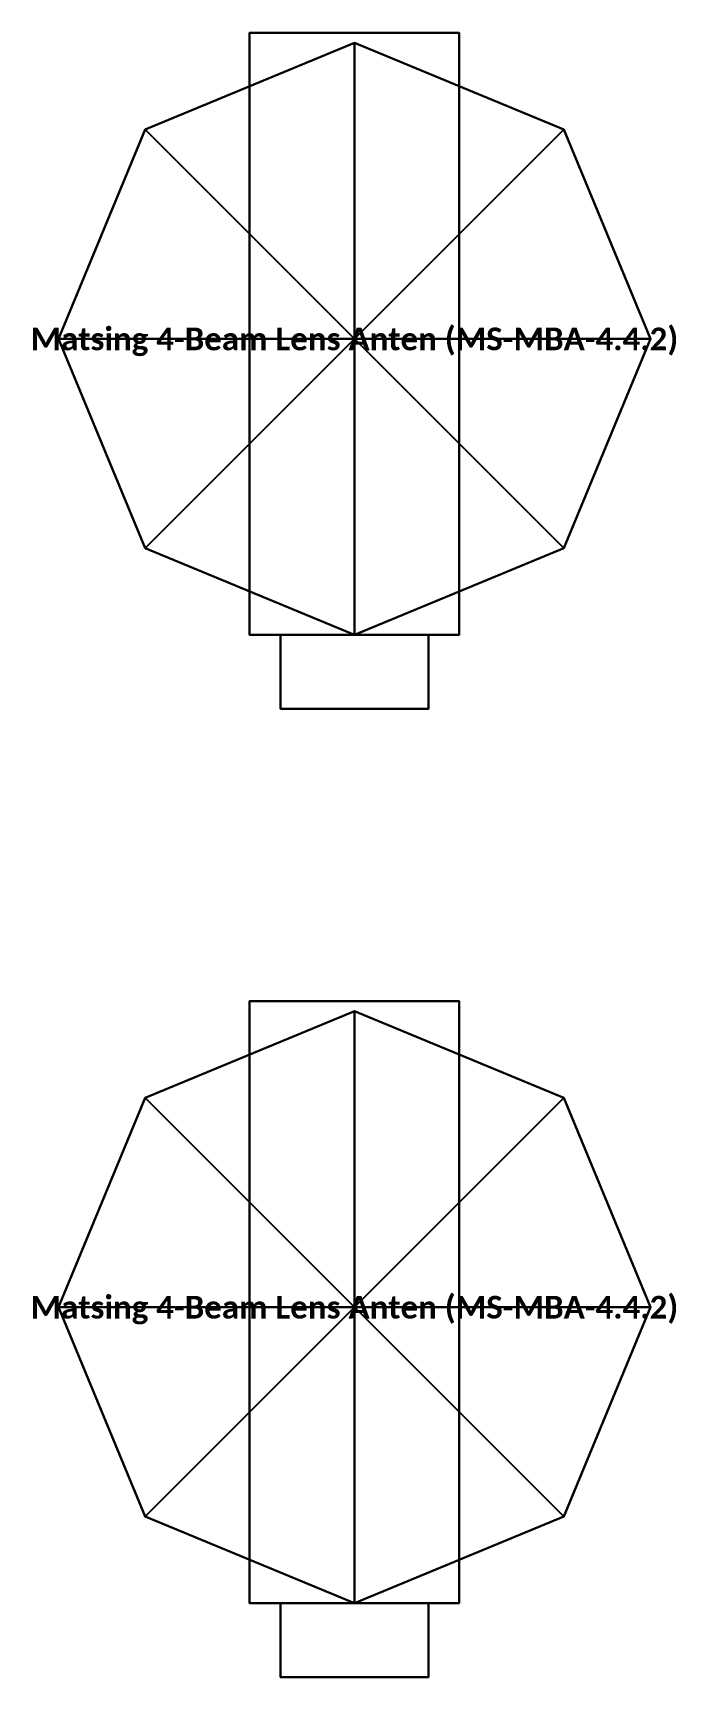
# Model space of a CAD drawing. Header units: metres. Extents: x -25 to 25, y -60.4 to 35.
# Drawn here: x -17.49 to -15.51, y -24.14 to -19.06 of the extents above; entities that cross this region are included whole.
import ezdxf
from ezdxf.enums import TextEntityAlignment as Align

# ---------------------------------------------------------------- set-up
doc = ezdxf.new("R2010")
doc.units = ezdxf.units.M
doc.layers.add('EKP_ANTEN_TASIYICI_KOL', color=141, linetype='CONTINUOUS')
doc.layers.add('EKP_MATSING_ANTEN', color=2, linetype='CONTINUOUS')
doc.styles.get("Standard").update_dxf_attribs({"font": 'calibrib.ttf'})

msp = doc.modelspace()

# ---------------------------------------------------------------- linework, layer by layer
at = {"layer": 'EKP_ANTEN_TASIYICI_KOL'}
for p, q in [((-16.1764, -19.0648, 22.5159), (-16.8236, -19.0648, 22.5159)), ((-16.8236, -19.0648, 22.5159), (-16.8236, -20.9236, 22.5159)), ((-16.1764, -19.0648, 25.8711), (-16.8236, -19.0648, 25.8711)), ((-16.8236, -19.0648, 25.8711), (-16.8236, -20.9236, 25.8711)), ((-16.8236, -19.0648, 22.5159), (-16.8236, -19.0648, 25.8711)), ((-16.1764, -20.9236, 22.5159), (-16.1764, -19.0648, 22.5159)), ((-16.1764, -20.9236, 25.8711), (-16.1764, -19.0648, 25.8711)), ((-16.1764, -19.0648, 22.5159), (-16.1764, -19.0648, 25.8711)), ((-16.8236, -20.9236, 22.5159), (-16.1764, -20.9236, 22.5159)), ((-16.8236, -20.9236, 25.8711), (-16.1764, -20.9236, 25.8711)), ((-16.8236, -20.9236, 22.5159), (-16.8236, -20.9236, 25.8711)), ((-16.1764, -20.9236, 22.5159), (-16.1764, -20.9236, 25.8711)), ((-16.1764, -22.0548, 22.2559), (-16.8236, -22.0548, 22.2559)), ((-16.8236, -22.0548, 22.2559), (-16.8236, -23.9136, 22.2559)), ((-16.1764, -22.0548, 25.6111), (-16.8236, -22.0548, 25.6111)), ((-16.8236, -22.0548, 25.6111), (-16.8236, -23.9136, 25.6111)), ((-16.8236, -22.0548, 22.2559), (-16.8236, -22.0548, 25.6111)), ((-16.1764, -23.9136, 22.2559), (-16.1764, -22.0548, 22.2559)), ((-16.1764, -23.9136, 25.6111), (-16.1764, -22.0548, 25.6111)), ((-16.1764, -22.0548, 22.2559), (-16.1764, -22.0548, 25.6111)), ((-16.8236, -23.9136, 22.2559), (-16.1764, -23.9136, 22.2559)), ((-16.8236, -23.9136, 25.6111), (-16.1764, -23.9136, 25.6111)), ((-16.8236, -23.9136, 22.2559), (-16.8236, -23.9136, 25.6111)), ((-16.1764, -23.9136, 22.2559), (-16.1764, -23.9136, 25.6111))]:
    msp.add_line(p, q, dxfattribs=at)
for points in [[(-16.8236, -20.9236, 22.5159), (-16.1764, -20.9236, 22.5159), (-16.1764, -19.0648, 22.5159), (-16.8236, -19.0648, 22.5159)], [(-16.8236, -20.9236, 25.8711), (-16.1764, -20.9236, 25.8711), (-16.1764, -19.0648, 25.8711), (-16.8236, -19.0648, 25.8711)], [(-16.8236, -19.0648, 22.5159), (-16.1764, -19.0648, 22.5159), (-16.1764, -19.0648, 25.8711), (-16.8236, -19.0648, 25.8711)], [(-16.8236, -20.9236, 22.5159), (-16.8236, -19.0648, 22.5159), (-16.8236, -19.0648, 25.8711), (-16.8236, -20.9236, 25.8711)], [(-16.1764, -20.9236, 22.5159), (-16.1764, -19.0648, 22.5159), (-16.1764, -19.0648, 25.8711), (-16.1764, -20.9236, 25.8711)], [(-16.8236, -20.9236, 22.5159), (-16.1764, -20.9236, 22.5159), (-16.1764, -20.9236, 25.8711), (-16.8236, -20.9236, 25.8711)], [(-16.8236, -23.9136, 22.2559), (-16.1764, -23.9136, 22.2559), (-16.1764, -22.0548, 22.2559), (-16.8236, -22.0548, 22.2559)], [(-16.8236, -23.9136, 25.6111), (-16.1764, -23.9136, 25.6111), (-16.1764, -22.0548, 25.6111), (-16.8236, -22.0548, 25.6111)], [(-16.8236, -22.0548, 22.2559), (-16.1764, -22.0548, 22.2559), (-16.1764, -22.0548, 25.6111), (-16.8236, -22.0548, 25.6111)], [(-16.8236, -23.9136, 22.2559), (-16.8236, -22.0548, 22.2559), (-16.8236, -22.0548, 25.6111), (-16.8236, -23.9136, 25.6111)], [(-16.1764, -23.9136, 22.2559), (-16.1764, -22.0548, 22.2559), (-16.1764, -22.0548, 25.6111), (-16.1764, -23.9136, 25.6111)], [(-16.8236, -23.9136, 22.2559), (-16.1764, -23.9136, 22.2559), (-16.1764, -23.9136, 25.6111), (-16.8236, -23.9136, 25.6111)]]:
    msp.add_3dface(points, dxfattribs=at)
at = {"layer": 'EKP_MATSING_ANTEN'}
for p, q in [((-16.5, -19.0959, 22.5159), (-17.1462, -19.3636, 22.5159)), ((-16.5, -19.0959, 23.9318), (-17.1462, -19.3636, 23.9318)), ((-15.8538, -19.3636, 22.5159), (-16.5, -19.0959, 22.5159)), ((-15.8538, -19.3636, 23.9318), (-16.5, -19.0959, 23.9318)), ((-16.5, -19.0959, 22.5159), (-16.5, -19.0959, 23.9318)), ((-17.1462, -19.3636, 22.5159), (-17.4138, -20.0098, 22.5159)), ((-17.1462, -19.3636, 23.9318), (-17.4138, -20.0098, 23.9318)), ((-17.1462, -19.3636, 22.5159), (-17.1462, -19.3636, 23.9318)), ((-15.5862, -20.0098, 22.5159), (-15.8538, -19.3636, 22.5159)), ((-15.5862, -20.0098, 23.9318), (-15.8538, -19.3636, 23.9318)), ((-15.8538, -19.3636, 22.5159), (-15.8538, -19.3636, 23.9318)), ((-17.4138, -20.0098, 22.5159), (-17.1462, -20.6559, 22.5159)), ((-17.4138, -20.0098, 23.9318), (-17.1462, -20.6559, 23.9318)), ((-17.4138, -20.0098, 22.5159), (-17.4138, -20.0098, 23.9318)), ((-15.8538, -20.6559, 22.5159), (-15.5862, -20.0098, 22.5159)), ((-15.8538, -20.6559, 23.9318), (-15.5862, -20.0098, 23.9318)), ((-15.5862, -20.0098, 22.5159), (-15.5862, -20.0098, 23.9318)), ((-17.1462, -20.6559, 22.5159), (-16.5, -20.9236, 22.5159)), ((-17.1462, -20.6559, 23.9318), (-16.5, -20.9236, 23.9318)), ((-17.1462, -20.6559, 22.5159), (-17.1462, -20.6559, 23.9318)), ((-16.5, -20.9236, 22.5159), (-15.8538, -20.6559, 22.5159)), ((-16.5, -20.9236, 23.9318), (-15.8538, -20.6559, 23.9318)), ((-15.8538, -20.6559, 22.5159), (-15.8538, -20.6559, 23.9318)), ((-16.2715, -20.9236, 22.6575), (-16.7285, -20.9236, 22.6575)), ((-16.7285, -20.9236, 22.6575), (-16.7285, -21.152, 22.6575)), ((-16.2715, -20.9236, 23.7902), (-16.7285, -20.9236, 23.7902)), ((-16.7285, -20.9236, 23.7902), (-16.7285, -21.152, 23.7902)), ((-16.7285, -20.9236, 22.6575), (-16.7285, -20.9236, 23.7902)), ((-16.5, -20.9236, 22.5159), (-16.5, -20.9236, 23.9318)), ((-16.2715, -21.152, 22.6575), (-16.2715, -20.9236, 22.6575)), ((-16.2715, -21.152, 23.7902), (-16.2715, -20.9236, 23.7902)), ((-16.2715, -20.9236, 22.6575), (-16.2715, -20.9236, 23.7902)), ((-16.7285, -21.152, 22.6575), (-16.2715, -21.152, 22.6575)), ((-16.7285, -21.152, 23.7902), (-16.2715, -21.152, 23.7902)), ((-16.7285, -21.152, 22.6575), (-16.7285, -21.152, 23.7902)), ((-16.2715, -21.152, 22.6575), (-16.2715, -21.152, 23.7902)), ((-16.5, -22.0859, 22.2559), (-17.1462, -22.3536, 22.2559)), ((-16.5, -22.0859, 23.6718), (-17.1462, -22.3536, 23.6718)), ((-15.8538, -22.3536, 22.2559), (-16.5, -22.0859, 22.2559)), ((-15.8538, -22.3536, 23.6718), (-16.5, -22.0859, 23.6718)), ((-16.5, -22.0859, 22.2559), (-16.5, -22.0859, 23.6718)), ((-17.1462, -22.3536, 22.2559), (-17.4138, -22.9998, 22.2559)), ((-17.1462, -22.3536, 23.6718), (-17.4138, -22.9998, 23.6718)), ((-17.1462, -22.3536, 22.2559), (-17.1462, -22.3536, 23.6718)), ((-15.5862, -22.9998, 22.2559), (-15.8538, -22.3536, 22.2559)), ((-15.5862, -22.9998, 23.6718), (-15.8538, -22.3536, 23.6718)), ((-15.8538, -22.3536, 22.2559), (-15.8538, -22.3536, 23.6718)), ((-17.4138, -22.9998, 22.2559), (-17.1462, -23.6459, 22.2559)), ((-17.4138, -22.9998, 23.6718), (-17.1462, -23.6459, 23.6718)), ((-17.4138, -22.9998, 22.2559), (-17.4138, -22.9998, 23.6718)), ((-15.8538, -23.6459, 22.2559), (-15.5862, -22.9998, 22.2559)), ((-15.8538, -23.6459, 23.6718), (-15.5862, -22.9998, 23.6718)), ((-15.5862, -22.9998, 22.2559), (-15.5862, -22.9998, 23.6718)), ((-17.1462, -23.6459, 22.2559), (-16.5, -23.9136, 22.2559)), ((-17.1462, -23.6459, 23.6718), (-16.5, -23.9136, 23.6718)), ((-17.1462, -23.6459, 22.2559), (-17.1462, -23.6459, 23.6718)), ((-16.5, -23.9136, 22.2559), (-15.8538, -23.6459, 22.2559)), ((-16.5, -23.9136, 23.6718), (-15.8538, -23.6459, 23.6718)), ((-15.8538, -23.6459, 22.2559), (-15.8538, -23.6459, 23.6718)), ((-16.2715, -23.9136, 22.3975), (-16.7285, -23.9136, 22.3975)), ((-16.7285, -23.9136, 22.3975), (-16.7285, -24.142, 22.3975)), ((-16.2715, -23.9136, 23.5302), (-16.7285, -23.9136, 23.5302)), ((-16.7285, -23.9136, 23.5302), (-16.7285, -24.142, 23.5302)), ((-16.7285, -23.9136, 22.3975), (-16.7285, -23.9136, 23.5302)), ((-16.5, -23.9136, 22.2559), (-16.5, -23.9136, 23.6718)), ((-16.2715, -24.142, 22.3975), (-16.2715, -23.9136, 22.3975)), ((-16.2715, -24.142, 23.5302), (-16.2715, -23.9136, 23.5302)), ((-16.2715, -23.9136, 22.3975), (-16.2715, -23.9136, 23.5302)), ((-16.7285, -24.142, 22.3975), (-16.2715, -24.142, 22.3975)), ((-16.7285, -24.142, 23.5302), (-16.2715, -24.142, 23.5302)), ((-16.7285, -24.142, 22.3975), (-16.7285, -24.142, 23.5302)), ((-16.2715, -24.142, 22.3975), (-16.2715, -24.142, 23.5302))]:
    msp.add_line(p, q, dxfattribs=at)
for points in [[(-16.5, -19.0959, 22.5159), (-17.1462, -19.3636, 22.5159), (-17.1462, -19.3636, 23.9318), (-16.5, -19.0959, 23.9318)], [(-16.5, -20.0098, 22.5159), (-16.5, -19.0959, 22.5159), (-17.1462, -19.3636, 22.5159)], [(-16.5, -20.0098, 23.9318), (-16.5, -19.0959, 23.9318), (-17.1462, -19.3636, 23.9318)], [(-15.8538, -19.3636, 22.5159), (-16.5, -19.0959, 22.5159), (-16.5, -19.0959, 23.9318), (-15.8538, -19.3636, 23.9318)], [(-16.5, -20.0098, 22.5159), (-15.8538, -19.3636, 22.5159), (-16.5, -19.0959, 22.5159)], [(-16.5, -20.0098, 23.9318), (-15.8538, -19.3636, 23.9318), (-16.5, -19.0959, 23.9318)], [(-17.1462, -19.3636, 22.5159), (-17.4138, -20.0098, 22.5159), (-17.4138, -20.0098, 23.9318), (-17.1462, -19.3636, 23.9318)], [(-16.5, -20.0098, 22.5159), (-17.1462, -19.3636, 22.5159), (-17.4138, -20.0098, 22.5159)], [(-16.5, -20.0098, 23.9318), (-17.1462, -19.3636, 23.9318), (-17.4138, -20.0098, 23.9318)], [(-16.5, -20.0098, 22.5159), (-15.5862, -20.0098, 22.5159), (-15.8538, -19.3636, 22.5159)], [(-16.5, -20.0098, 23.9318), (-15.5862, -20.0098, 23.9318), (-15.8538, -19.3636, 23.9318)], [(-15.5862, -20.0098, 22.5159), (-15.8538, -19.3636, 22.5159), (-15.8538, -19.3636, 23.9318), (-15.5862, -20.0098, 23.9318)], [(-17.4138, -20.0098, 22.5159), (-17.1462, -20.6559, 22.5159), (-17.1462, -20.6559, 23.9318), (-17.4138, -20.0098, 23.9318)], [(-16.5, -20.0098, 22.5159), (-17.4138, -20.0098, 22.5159), (-17.1462, -20.6559, 22.5159)], [(-16.5, -20.0098, 23.9318), (-17.4138, -20.0098, 23.9318), (-17.1462, -20.6559, 23.9318)], [(-16.5, -20.0098, 22.5159), (-17.1462, -20.6559, 22.5159), (-16.5, -20.9236, 22.5159)], [(-16.5, -20.0098, 23.9318), (-17.1462, -20.6559, 23.9318), (-16.5, -20.9236, 23.9318)], [(-16.5, -20.0098, 22.5159), (-16.5, -20.9236, 22.5159), (-15.8538, -20.6559, 22.5159)], [(-16.5, -20.0098, 23.9318), (-16.5, -20.9236, 23.9318), (-15.8538, -20.6559, 23.9318)], [(-16.5, -20.0098, 22.5159), (-15.8538, -20.6559, 22.5159), (-15.5862, -20.0098, 22.5159)], [(-16.5, -20.0098, 23.9318), (-15.8538, -20.6559, 23.9318), (-15.5862, -20.0098, 23.9318)], [(-15.8538, -20.6559, 22.5159), (-15.5862, -20.0098, 22.5159), (-15.5862, -20.0098, 23.9318), (-15.8538, -20.6559, 23.9318)], [(-17.1462, -20.6559, 22.5159), (-16.5, -20.9236, 22.5159), (-16.5, -20.9236, 23.9318), (-17.1462, -20.6559, 23.9318)], [(-16.5, -20.9236, 22.5159), (-15.8538, -20.6559, 22.5159), (-15.8538, -20.6559, 23.9318), (-16.5, -20.9236, 23.9318)], [(-16.7285, -21.152, 22.6575), (-16.2715, -21.152, 22.6575), (-16.2715, -20.9236, 22.6575), (-16.7285, -20.9236, 22.6575)], [(-16.7285, -21.152, 23.7902), (-16.2715, -21.152, 23.7902), (-16.2715, -20.9236, 23.7902), (-16.7285, -20.9236, 23.7902)], [(-16.7285, -20.9236, 22.6575), (-16.2715, -20.9236, 22.6575), (-16.2715, -20.9236, 23.7902), (-16.7285, -20.9236, 23.7902)], [(-16.7285, -21.152, 22.6575), (-16.7285, -20.9236, 22.6575), (-16.7285, -20.9236, 23.7902), (-16.7285, -21.152, 23.7902)], [(-16.2715, -21.152, 22.6575), (-16.2715, -20.9236, 22.6575), (-16.2715, -20.9236, 23.7902), (-16.2715, -21.152, 23.7902)], [(-16.7285, -21.152, 22.6575), (-16.2715, -21.152, 22.6575), (-16.2715, -21.152, 23.7902), (-16.7285, -21.152, 23.7902)], [(-16.5, -22.0859, 22.2559), (-17.1462, -22.3536, 22.2559), (-17.1462, -22.3536, 23.6718), (-16.5, -22.0859, 23.6718)], [(-16.5, -22.9998, 22.2559), (-16.5, -22.0859, 22.2559), (-17.1462, -22.3536, 22.2559)], [(-16.5, -22.9998, 23.6718), (-16.5, -22.0859, 23.6718), (-17.1462, -22.3536, 23.6718)], [(-15.8538, -22.3536, 22.2559), (-16.5, -22.0859, 22.2559), (-16.5, -22.0859, 23.6718), (-15.8538, -22.3536, 23.6718)], [(-16.5, -22.9998, 22.2559), (-15.8538, -22.3536, 22.2559), (-16.5, -22.0859, 22.2559)], [(-16.5, -22.9998, 23.6718), (-15.8538, -22.3536, 23.6718), (-16.5, -22.0859, 23.6718)], [(-17.1462, -22.3536, 22.2559), (-17.4138, -22.9998, 22.2559), (-17.4138, -22.9998, 23.6718), (-17.1462, -22.3536, 23.6718)], [(-16.5, -22.9998, 22.2559), (-17.1462, -22.3536, 22.2559), (-17.4138, -22.9998, 22.2559)], [(-16.5, -22.9998, 23.6718), (-17.1462, -22.3536, 23.6718), (-17.4138, -22.9998, 23.6718)], [(-16.5, -22.9998, 22.2559), (-15.5862, -22.9998, 22.2559), (-15.8538, -22.3536, 22.2559)], [(-16.5, -22.9998, 23.6718), (-15.5862, -22.9998, 23.6718), (-15.8538, -22.3536, 23.6718)], [(-15.5862, -22.9998, 22.2559), (-15.8538, -22.3536, 22.2559), (-15.8538, -22.3536, 23.6718), (-15.5862, -22.9998, 23.6718)], [(-17.4138, -22.9998, 22.2559), (-17.1462, -23.6459, 22.2559), (-17.1462, -23.6459, 23.6718), (-17.4138, -22.9998, 23.6718)], [(-16.5, -22.9998, 22.2559), (-17.4138, -22.9998, 22.2559), (-17.1462, -23.6459, 22.2559)], [(-16.5, -22.9998, 23.6718), (-17.4138, -22.9998, 23.6718), (-17.1462, -23.6459, 23.6718)], [(-16.5, -22.9998, 22.2559), (-17.1462, -23.6459, 22.2559), (-16.5, -23.9136, 22.2559)], [(-16.5, -22.9998, 23.6718), (-17.1462, -23.6459, 23.6718), (-16.5, -23.9136, 23.6718)], [(-16.5, -22.9998, 22.2559), (-16.5, -23.9136, 22.2559), (-15.8538, -23.6459, 22.2559)], [(-16.5, -22.9998, 23.6718), (-16.5, -23.9136, 23.6718), (-15.8538, -23.6459, 23.6718)], [(-16.5, -22.9998, 22.2559), (-15.8538, -23.6459, 22.2559), (-15.5862, -22.9998, 22.2559)], [(-16.5, -22.9998, 23.6718), (-15.8538, -23.6459, 23.6718), (-15.5862, -22.9998, 23.6718)], [(-15.8538, -23.6459, 22.2559), (-15.5862, -22.9998, 22.2559), (-15.5862, -22.9998, 23.6718), (-15.8538, -23.6459, 23.6718)], [(-17.1462, -23.6459, 22.2559), (-16.5, -23.9136, 22.2559), (-16.5, -23.9136, 23.6718), (-17.1462, -23.6459, 23.6718)], [(-16.5, -23.9136, 22.2559), (-15.8538, -23.6459, 22.2559), (-15.8538, -23.6459, 23.6718), (-16.5, -23.9136, 23.6718)], [(-16.7285, -24.142, 22.3975), (-16.2715, -24.142, 22.3975), (-16.2715, -23.9136, 22.3975), (-16.7285, -23.9136, 22.3975)], [(-16.7285, -24.142, 23.5302), (-16.2715, -24.142, 23.5302), (-16.2715, -23.9136, 23.5302), (-16.7285, -23.9136, 23.5302)], [(-16.7285, -23.9136, 22.3975), (-16.2715, -23.9136, 22.3975), (-16.2715, -23.9136, 23.5302), (-16.7285, -23.9136, 23.5302)], [(-16.7285, -24.142, 22.3975), (-16.7285, -23.9136, 22.3975), (-16.7285, -23.9136, 23.5302), (-16.7285, -24.142, 23.5302)], [(-16.2715, -24.142, 22.3975), (-16.2715, -23.9136, 22.3975), (-16.2715, -23.9136, 23.5302), (-16.2715, -24.142, 23.5302)], [(-16.7285, -24.142, 22.3975), (-16.2715, -24.142, 22.3975), (-16.2715, -24.142, 23.5302), (-16.7285, -24.142, 23.5302)]]:
    msp.add_3dface(points, dxfattribs=at)

# ---------------------------------------------------------------- texts
for p in [(-16.5, -20.0098), (-16.5, -22.9998)]:
    msp.add_text('Matsing 4-Beam Lens Anten (MS-MBA-4.4.2)', height=0.07, dxfattribs=at).set_placement(p, align=Align.MIDDLE_CENTER)

doc.saveas('drawing.dxf')
